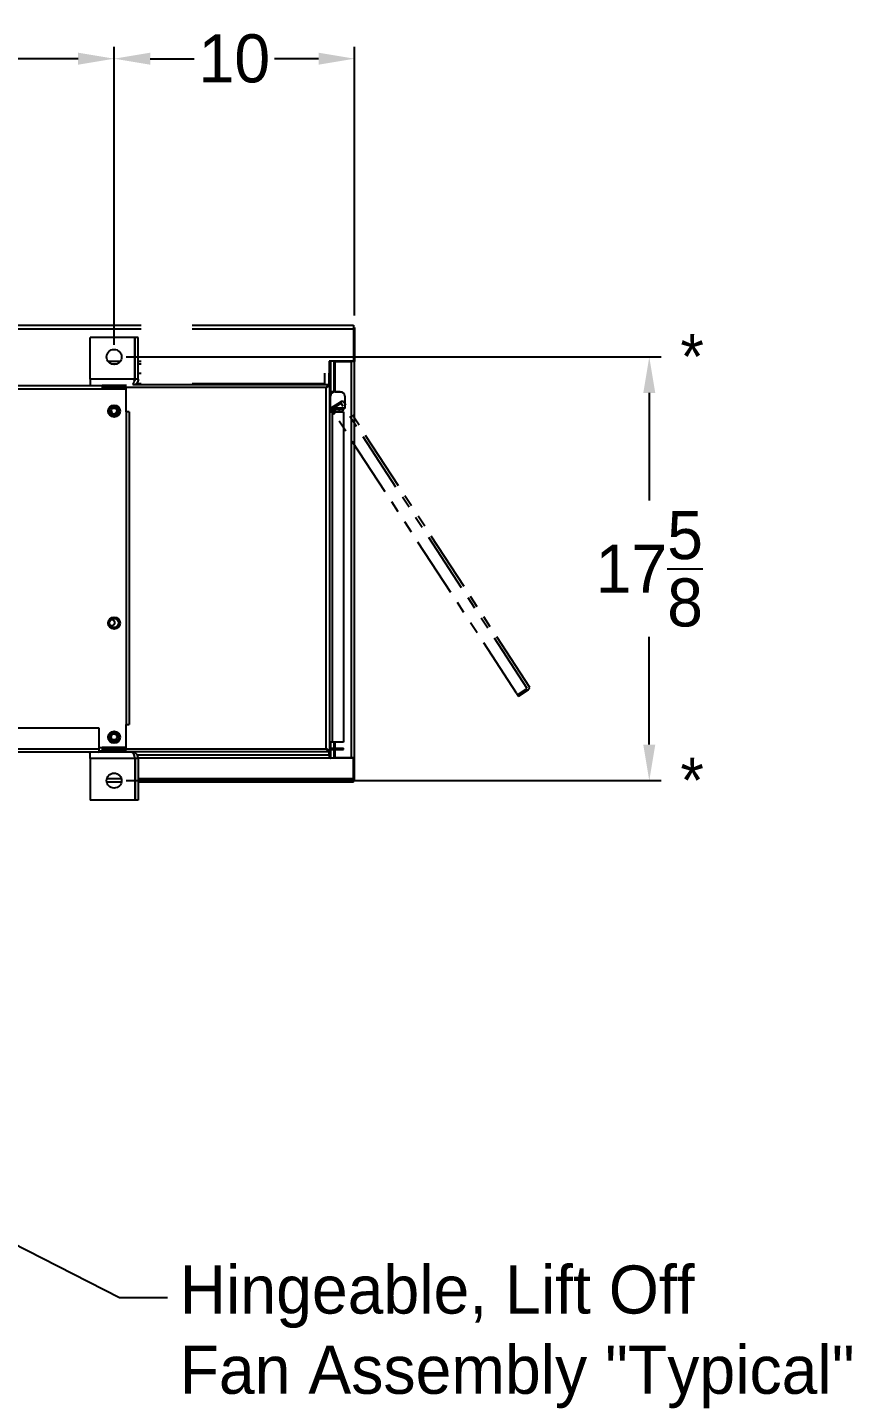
# Model space of a CAD drawing. Header units: inches. Extents: x 908 to 1218, y 494 to 690.
# Drawn here: x 1077 to 1111.3, y 592.1 to 648.5 of the extents above; entities that cross this region are included whole.
import ezdxf
from ezdxf import colors
from ezdxf.entities.mleader import LeaderData, LeaderLine
from ezdxf.enums import TextEntityAlignment as Align
from ezdxf.math import Vec2, Vec3

# ---------------------------------------------------------------- set-up
doc = ezdxf.new("R2010")
doc.units = ezdxf.units.IN
doc.header["$MEASUREMENT"] = 0
doc.header["$PDSIZE"] = -1
doc.linetypes.add('PHANTOM', pattern=[0.5, 0.25, -0.05, 0.05, -0.05, 0.05, -0.05])
doc.layers.add('Hingeable', color=7, linetype='PHANTOM')
doc.dimstyles.new('RAE Solutions', dxfattribs={"dimtxt": 2, "dimasz": 1.5, "dimexe": 0.5, "dimexo": 0.5, "dimgap": 0.5, "dimtad": 0, "dimtih": 1, "dimtoh": 1, "dimdec": 3, "dimrnd": 0.125, "dimzin": 1, "dimdsep": 46, "dimlunit": 5, "dimtxsty": 'Standard', "dimcen": 0.09, "dimadec": 0, "dimazin": 0, "dimtfac": 1, "dimtdec": 3, "dimtofl": 0, "dimtmove": 0, "dimatfit": 3, "dimfxl": 1, "dimtolj": 1, "dimtzin": 1, "dimarcsym": 0})

# ---------------------------------------------------------------- blocks, each defined once
blk = doc.blocks.new('*D205')
at = {"color": 0, "linetype": 'Continuous', "lineweight": -2}
for p, q in [((1081.148, 634.837), (1103.393, 634.837)), ((1102.893, 633.337), (1102.893, 628.864)), ((1102.893, 618.725), (1102.893, 623.197)), ((1081.148, 617.225), (1103.393, 617.225))]:
    blk.add_line(p, q, dxfattribs=at)
at = {"color": 0, "linetype": 'Continuous'}
for points in [[(1102.643, 633.337), (1103.143, 633.337), (1102.893, 634.837)], [(1102.643, 618.725), (1103.143, 618.725), (1102.893, 617.225)]]:
    blk.add_solid(points, dxfattribs=at)
at = {"layer": 'Defpoints', "color": 0, "linetype": 'Continuous'}
for p in [(1080.648, 634.837), (1080.648, 617.225), (1102.893, 617.225)]:
    blk.add_point(p, dxfattribs=at)
at = {"color": 0, "linetype": 'Continuous', "lineweight": 25, "insert": (1102.893, 626.031), "char_height": 2, "attachment_point": 5}
blk.add_mtext('\\A1;17{\\H1x;\\S5/8;}', dxfattribs=at)
blk = doc.blocks.new('*D209')
at = {"color": 0, "lineweight": -2}
for p, q in [((1040.711, 635.337), (1040.711, 647.733)), ((1080.648, 635.337), (1080.648, 647.733)), ((1042.211, 647.233), (1058.68, 647.233)), ((1079.148, 647.233), (1062.68, 647.233))]:
    blk.add_line(p, q, dxfattribs=at)
at = {"color": 0}
for points in [[(1042.211, 647.483), (1042.211, 646.983), (1040.711, 647.233)], [(1079.148, 647.483), (1079.148, 646.983), (1080.648, 647.233)]]:
    blk.add_solid(points, dxfattribs=at)
at = {"layer": 'Defpoints', "color": 0}
for p in [(1080.648, 647.233), (1040.711, 634.837), (1080.648, 634.837)]:
    blk.add_point(p, dxfattribs=at)
at = {"color": 0, "insert": (1060.68, 647.233), "char_height": 2, "attachment_point": 5}
blk.add_mtext('\\A1;40', dxfattribs=at)
blk = doc.blocks.new('*D210')
at = {"color": 0, "lineweight": -2}
for p, q in [((1080.648, 635.337), (1080.648, 647.733)), ((1090.644, 636.556), (1090.644, 647.733)), ((1082.148, 647.233), (1083.98, 647.233)), ((1089.144, 647.233), (1087.313, 647.233))]:
    blk.add_line(p, q, dxfattribs=at)
at = {"color": 0}
for points in [[(1082.148, 647.483), (1082.148, 646.983), (1080.648, 647.233)], [(1089.144, 647.483), (1089.144, 646.983), (1090.644, 647.233)]]:
    blk.add_solid(points, dxfattribs=at)
at = {"layer": 'Defpoints', "color": 0}
for p in [(1090.644, 647.233), (1090.644, 636.056), (1080.648, 634.837)]:
    blk.add_point(p, dxfattribs=at)
at = {"color": 0, "insert": (1085.646, 647.233), "char_height": 2, "attachment_point": 5}
blk.add_mtext('\\A1;10', dxfattribs=at)

msp = doc.modelspace()

# ---------------------------------------------------------------- linework, layer by layer
at = {"linetype": 'Continuous', "lineweight": 25}
for p, q in [((958.5229, 636.161), (1081.7739, 636.161)), ((958.5229, 636.004), (1081.7739, 636.004)), ((1079.6484, 633.9135), (1079.6484, 635.6495)), ((1081.5114, 635.6495), (1079.6484, 635.6495)), ((1081.5114, 633.9135), (1081.5114, 635.6495)), ((1081.6484, 635.6495), (1081.5184, 635.6495)), ((1081.5184, 633.9135), (1081.5184, 635.6495)), ((1081.6484, 633.9135), (1081.6484, 635.6495)), ((1083.8989, 636.161), (1090.5939, 636.161)), ((1083.8989, 636.004), (1090.5939, 636.004)), ((1090.5939, 636.161), (1090.5939, 636.004)), ((1090.6439, 636.0558), (1090.5939, 636.0558)), ((1090.5939, 636.004), (1090.5939, 634.6635)), ((1090.6439, 636.0558), (1090.6439, 634.6495)), ((1080.3885, 634.6635), (1080.9084, 634.6635)), ((1080.5191, 634.5525), (1080.7778, 634.5525)), ((1081.5114, 634.6635), (1081.5184, 634.6635)), ((1081.5114, 634.5525), (1081.5184, 634.5525)), ((1081.6484, 634.6635), (1081.7739, 634.6635)), ((1081.6484, 634.5525), (1081.7739, 634.5525)), ((1090.5939, 634.6635), (1089.5939, 634.6635)), ((1089.5939, 634.6635), (1089.5939, 634.5525)), ((1089.5939, 634.5525), (1089.5939, 634.1566)), ((1089.6533, 633.389), (1089.6533, 634.6635)), ((1089.7863, 634.6635), (1089.7863, 633.389)), ((1089.8314, 633.389), (1089.8314, 634.6495)), ((1089.8314, 634.6495), (1090.5109, 634.6495)), ((1090.4033, 634.6635), (1090.4033, 634.6495)), ((1090.5109, 618.1808), (1090.5109, 634.6495)), ((1090.6439, 634.6495), (1090.5109, 634.6495)), ((1090.5363, 634.6635), (1090.5363, 634.6495)), ((1090.5439, 634.6495), (1090.5439, 634.6635)), ((1090.5939, 634.6495), (1090.5939, 634.6635)), ((1090.6439, 618.1808), (1090.6439, 634.6495)), ((1081.5114, 634.1566), (1081.5184, 634.1566)), ((1081.6484, 634.1566), (1081.7739, 634.1566)), ((1089.4114, 633.72), (1089.4114, 634.1566)), ((1089.5703, 634.1566), (1089.5703, 633.6362)), ((960.1484, 633.6495), (1080.1484, 633.6495)), ((960.1484, 633.5165), (1080.1484, 633.5165)), ((1081.5114, 633.9135), (1079.6484, 633.9135)), ((1079.6484, 633.9135), (1079.6484, 633.6495)), ((1081.1384, 633.6495), (1080.1484, 633.6495)), ((1080.1484, 633.6495), (1080.1484, 633.5165)), ((1080.1484, 633.5165), (1081.1384, 633.5165)), ((1080.2944, 633.587), (1080.2944, 633.637)), ((1081.1384, 633.637), (1080.2944, 633.637)), ((1080.2944, 633.587), (1080.2944, 633.524)), ((1080.2944, 633.587), (1081.1384, 633.587)), ((1080.2944, 633.524), (1081.1384, 633.524)), ((1080.2944, 633.5169), (1081.1384, 633.5169)), ((1080.2944, 633.5169), (1080.2944, 633.5165)), ((1081.1384, 633.5603), (1081.1384, 633.6867)), ((1089.4614, 633.5603), (1081.1384, 633.5603)), ((1081.1384, 633.5603), (1081.1384, 632.5603)), ((1081.4293, 633.6933), (1089.5374, 633.6933)), ((1081.6484, 633.9135), (1081.5184, 633.9135)), ((1081.7739, 633.72), (1081.56, 633.72)), ((1089.4114, 633.72), (1083.8989, 633.72)), ((1089.4114, 633.6933), (1089.4114, 633.72)), ((1089.4614, 618.5513), (1089.4614, 633.5603)), ((1089.5374, 633.6933), (1089.5374, 633.6433)), ((1089.5944, 633.6362), (1089.5444, 633.6362)), ((1089.5944, 633.6362), (1089.5944, 618.4753)), ((1090.0444, 633.389), (1089.5944, 633.389)), ((1089.8259, 633.3885), (1090.0449, 633.3885)), ((1090.0444, 633.389), (1090.0696, 633.3873)), ((1089.5944, 632.795), (1089.6384, 632.795)), ((1089.5944, 632.79), (1089.6384, 632.79)), ((1089.6384, 632.701), (1089.6384, 633.201)), ((1090.2324, 633.201), (1090.2324, 632.701)), ((1081.2714, 632.5603), (1081.1384, 632.5603)), ((1081.1484, 632.5603), (1081.1484, 619.5513)), ((1081.1489, 632.5603), (1081.1489, 619.5513)), ((1081.2714, 632.5603), (1081.2714, 619.5513)), ((1089.5944, 632.555), (1089.7064, 632.555)), ((1089.7064, 632.701), (1089.6384, 632.701)), ((1089.6384, 632.696), (1089.6384, 632.701)), ((1089.6686, 632.696), (1089.6384, 632.696)), ((1089.6533, 632.691), (1089.6533, 632.696)), ((1089.6533, 632.555), (1089.6533, 632.6188)), ((1089.7064, 632.701), (1089.7064, 632.638)), ((1090.1854, 632.701), (1089.7064, 632.701)), ((1090.1854, 632.638), (1089.7064, 632.638)), ((1089.7064, 632.555), (1089.7064, 618.826)), ((1089.7064, 632.555), (1090.1854, 632.555)), ((1089.7863, 632.638), (1089.7863, 632.555)), ((1089.8314, 632.555), (1089.8314, 632.638)), ((1090.1854, 632.638), (1090.1854, 632.701)), ((1090.2324, 632.701), (1090.1854, 632.701)), ((1090.2324, 632.696), (1090.1854, 632.696)), ((1090.1854, 632.555), (1090.1854, 618.826)), ((1090.2324, 632.701), (1090.2324, 632.696)), ((960.2814, 619.412), (1080.0154, 619.412)), ((1080.0154, 619.412), (1080.0154, 618.545)), ((1081.1384, 619.5513), (1081.1384, 618.5513)), ((1081.1384, 619.5513), (1081.2714, 619.5513)), ((1089.7064, 618.826), (1089.5944, 618.826)), ((1089.6234, 618.826), (1089.6234, 618.576)), ((1089.6533, 618.5952), (1089.6533, 618.826)), ((1090.1854, 618.826), (1089.7064, 618.826)), ((1089.7863, 618.826), (1089.7863, 618.576)), ((1089.8314, 618.576), (1089.8314, 618.826)), ((960.2814, 618.545), (1080.0154, 618.545)), ((1080.0154, 618.412), (960.2814, 618.412)), ((1079.6019, 618.412), (1079.6484, 618.4029)), ((1079.6484, 618.148), (1079.6484, 618.412)), ((1079.6484, 618.148), (1079.6484, 616.412)), ((1081.5114, 618.148), (1079.6484, 618.148)), ((1080.0154, 618.595), (1080.1484, 618.595)), ((1080.0154, 618.545), (1080.0154, 618.412)), ((1080.0154, 618.462), (1080.1484, 618.462)), ((1081.3844, 618.412), (1080.0154, 618.412)), ((1081.1384, 618.595), (1080.1484, 618.595)), ((1080.1484, 618.595), (1080.1484, 618.462)), ((1080.2944, 618.477), (1080.1484, 618.477)), ((1080.2944, 618.595), (1080.2944, 618.5946)), ((1080.2944, 618.5946), (1081.1384, 618.5946)), ((1080.2944, 618.5245), (1080.2944, 618.5875)), ((1080.2944, 618.5875), (1081.1384, 618.5875)), ((1080.2944, 618.5245), (1080.2944, 618.4745)), ((1080.2944, 618.5245), (1081.1384, 618.5245)), ((1080.2944, 618.4745), (1081.1384, 618.4745)), ((1081.0019, 618.5946), (1081.0019, 618.5875)), ((1081.1384, 618.5513), (1089.4614, 618.5513)), ((1081.1384, 618.4183), (1081.1384, 618.5513)), ((1089.5374, 618.4183), (1081.1384, 618.4183)), ((1081.5176, 618.154), (1081.5095, 618.154)), ((1081.5114, 618.148), (1081.5114, 616.412)), ((1081.6484, 618.148), (1081.5184, 618.148)), ((1081.5184, 618.148), (1081.5184, 616.412)), ((1089.5939, 618.287), (1081.6063, 618.287)), ((1089.5939, 618.154), (1081.6475, 618.154)), ((1081.6484, 618.148), (1081.6484, 616.412)), ((1089.5374, 618.4183), (1089.5374, 618.4683)), ((1089.5944, 618.4753), (1089.5444, 618.4753)), ((1089.5703, 618.4753), (1089.5703, 618.287)), ((1089.5939, 618.287), (1089.5939, 618.154)), ((1090.5939, 618.154), (1089.5939, 618.154)), ((1089.5944, 618.576), (1089.6234, 618.576)), ((1089.6533, 618.154), (1089.6533, 618.523)), ((1089.7064, 618.576), (1089.7064, 618.513)), ((1089.7064, 618.576), (1090.1854, 618.576)), ((1089.7064, 618.513), (1090.1854, 618.513)), ((1089.7863, 618.513), (1089.7863, 618.154)), ((1089.8314, 618.1808), (1089.8314, 618.513)), ((1089.8314, 618.1808), (1090.5109, 618.1808)), ((1090.1854, 618.513), (1090.1854, 618.576)), ((1090.4033, 618.1808), (1090.4033, 618.154)), ((1090.5109, 618.1808), (1090.6439, 618.1808)), ((1090.5363, 618.1808), (1090.5363, 618.154)), ((1090.5439, 618.154), (1090.5439, 618.1808)), ((1090.5939, 617.2433), (1090.5939, 618.1808)), ((1090.6439, 617.2433), (1090.6439, 618.1808)), ((1080.9546, 617.162), (1080.3423, 617.162)), ((1080.9529, 617.295), (1080.344, 617.295)), ((1081.5184, 617.295), (1081.5114, 617.295)), ((1081.5184, 617.162), (1081.5114, 617.162)), ((1090.5939, 617.295), (1081.6484, 617.295)), ((1090.5939, 617.162), (1081.6484, 617.162)), ((1090.5939, 617.2433), (1090.6439, 617.2433)), ((1090.5939, 617.162), (1090.5939, 617.2433)), ((1081.5114, 616.412), (1079.6484, 616.412)), ((1081.6484, 616.412), (1081.5184, 616.412))]:
    msp.add_line(p, q, dxfattribs=at)
at = {"linetype": 'Continuous', "lineweight": 25, "flags": 128}
for points in [[(1089.4614, 633.5603), (1089.4614, 633.5603)], [(1089.4614, 618.5513), (1089.4614, 618.5513)]]:
    msp.add_lwpolyline(points, dxfattribs=at)
at = {"linetype": 'Continuous', "lineweight": 25}
for centre, radius in [((1080.6484, 634.837), 0.3125), ((1080.6484, 632.587), 0.25), ((1080.6484, 632.587), 0.1875), ((1080.6484, 632.587), 0.125), ((1080.6484, 623.7745), 0.25), ((1080.6484, 623.7745), 0.1875), ((1080.6484, 619.0245), 0.25), ((1080.6484, 619.0245), 0.25), ((1080.6484, 619.0245), 0.1875), ((1080.6484, 619.0245), 0.1875), ((1080.6474, 619.0395), 0.125), ((1080.6484, 619.0395), 0.125), ((1080.6484, 617.2245), 0.3125)]:
    msp.add_circle(centre, radius, dxfattribs=at)
for centre, radius, start, end in [((1089.8259, 633.201), 0.1875, 90, 180), ((1090.0449, 633.201), 0.1875, 0, 90), ((1080.6484, 632.602), 0.125, 183.43981, 356.56019), ((1089.7064, 632.555), 0.146, 90, 140.09626), ((1089.7064, 632.555), 0.083, 90, 180), ((1090.0814, 632.6495), 0.0995, 186.63696, 251.75908), ((1090.0814, 632.6495), 0.0995, 288.24092, 353.36304), ((1080.5546, 623.79), 0.125, 234.4204, 106.81441), ((1080.0154, 618.545), 0.133, 270, 321.38676), ((1089.7064, 618.659), 0.146, 219.90374, 270), ((1089.7064, 618.659), 0.083, 180, 270)]:
    msp.add_arc(centre, radius, start, end, dxfattribs=at)
for points, knots in [([(1080.2944, 633.587), (1080.2819, 633.5861), (1080.258, 633.5843), (1080.2262, 633.5714), (1080.2012, 633.5544), (1080.1821, 633.5361), (1080.1745, 633.5227), (1080.1711, 633.5165)], [0, 0, 0, 0, 0.2442355, 0.4660035, 0.6664193, 0.846925, 1, 1, 1, 1]), ([(1080.2944, 633.524), (1080.2872, 633.5236), (1080.2755, 633.5229), (1080.2651, 633.5183), (1080.2611, 633.5165)], [0, 0, 0, 0, 0.6134219, 1, 1, 1, 1]), ([(1080.2791, 633.5165), (1080.2797, 633.5166), (1080.2847, 633.5172), (1080.2899, 633.517), (1080.2944, 633.5169)], [0, 0, 0, 0, 0.1332479, 1, 1, 1, 1]), ([(1081.4293, 633.6933), (1081.4355, 633.7035), (1081.4523, 633.7311), (1081.4796, 633.8107), (1081.5008, 633.8793), (1081.5114, 633.9135)], [0, 0, 0, 0, 0.2268035, 0.6134037, 1, 1, 1, 1]), ([(1081.5184, 633.9135), (1081.5173, 633.9008), (1081.5151, 633.8755), (1081.5012, 633.8445), (1081.4887, 633.8306), (1081.4835, 633.8247)], [0, 0, 0, 0, 0.3672053, 0.7336714, 1, 1, 1, 1]), ([(1081.6484, 633.9135), (1081.6459, 633.8855), (1081.6408, 633.8296), (1081.6002, 633.7564), (1081.5597, 633.7097), (1081.5312, 633.6958), (1081.5261, 633.6933)], [0, 0, 0, 0, 0.3077552, 0.6156747, 0.930549, 1, 1, 1, 1]), ([(1089.5374, 633.6933), (1089.5369, 633.6925), (1089.5359, 633.6911), (1089.5311, 633.6803), (1089.5237, 633.665), (1089.5117, 633.6426), (1089.4906, 633.6083), (1089.4722, 633.578), (1089.4614, 633.5603)], [0, 0, 0, 0, 0.139858, 0.2740272, 0.4037402, 0.5303433, 0.725176, 1, 1, 1, 1]), ([(1089.5374, 633.6433), (1089.5369, 633.6428), (1089.5359, 633.6419), (1089.531, 633.6351), (1089.5235, 633.6254), (1089.5113, 633.6112), (1089.4902, 633.5898), (1089.4721, 633.5713), (1089.4614, 633.5603)], [0, 0, 0, 0, 0.1272869, 0.2513222, 0.3748027, 0.5004386, 0.7039029, 1, 1, 1, 1]), ([(1089.4614, 633.5603), (1089.4739, 633.5724), (1089.4943, 633.5923), (1089.5187, 633.6161), (1089.535, 633.629), (1089.5433, 633.6349), (1089.5441, 633.6358), (1089.5444, 633.6362)], [0, 0, 0, 0, 0.3356155, 0.5506399, 0.7242766, 0.8985486, 1, 1, 1, 1]), ([(1089.4614, 633.5603), (1089.476, 633.5691), (1089.5079, 633.5884), (1089.5485, 633.6135), (1089.5785, 633.6286), (1089.5925, 633.6348), (1089.5939, 633.6358), (1089.5944, 633.6362)], [0, 0, 0, 0, 0.22774933, 0.49620642, 0.68920286, 0.88243955, 1, 1, 1, 1]), ([(1079.6484, 618.3829), (1079.6443, 618.3887), (1079.6306, 618.4076), (1079.6137, 618.4102), (1079.6019, 618.412)], [0, 0, 0, 0, 0.304628, 1, 1, 1, 1]), ([(1080.1712, 618.595), (1080.1745, 618.5889), (1080.1819, 618.5756), (1080.2008, 618.5575), (1080.2257, 618.5404), (1080.2577, 618.5273), (1080.2818, 618.5255), (1080.2944, 618.5245)], [0, 0, 0, 0, 0.150281, 0.3292182, 0.5295683, 0.7527899, 1, 1, 1, 1]), ([(1080.2612, 618.595), (1080.2651, 618.5932), (1080.2754, 618.5886), (1080.2871, 618.5879), (1080.2944, 618.5875)], [0, 0, 0, 0, 0.37835089, 1, 1, 1, 1]), ([(1081.3844, 618.412), (1081.395, 618.408), (1081.4162, 618.4001), (1081.4479, 618.3391), (1081.4796, 618.2518), (1081.5008, 618.1826), (1081.5114, 618.148)], [0, 0, 0, 0, 0.2499999, 0.4999986, 0.7500026, 1, 1, 1, 1]), ([(1081.6484, 618.148), (1081.6459, 618.1759), (1081.6407, 618.2316), (1081.6007, 618.3064), (1081.5422, 618.3648), (1081.468, 618.4043), (1081.4127, 618.4094), (1081.3844, 618.412)], [0, 0, 0, 0, 0.1907789, 0.3816597, 0.5768534, 0.7838764, 1, 1, 1, 1]), ([(1081.5184, 618.148), (1081.5173, 618.1607), (1081.5151, 618.186), (1081.5012, 618.217), (1081.4887, 618.231), (1081.4835, 618.2369)], [0, 0, 0, 0, 0.3672045, 0.73367, 1, 1, 1, 1]), ([(1089.5944, 618.4753), (1089.5935, 618.4764), (1089.5918, 618.4784), (1089.5796, 618.4837), (1089.5642, 618.4904), (1089.543, 618.5013), (1089.5101, 618.5222), (1089.4798, 618.5403), (1089.4614, 618.5513)], [0, 0, 0, 0, 0.15709085, 0.29742919, 0.42172758, 0.53098073, 0.71670474, 1, 1, 1, 1]), ([(1089.4614, 618.5513), (1089.4736, 618.5388), (1089.4934, 618.5184), (1089.5173, 618.494), (1089.5302, 618.4777), (1089.5361, 618.4694), (1089.537, 618.4686), (1089.5374, 618.4683)], [0, 0, 0, 0, 0.3356196, 0.5506443, 0.7242703, 0.8985503, 1, 1, 1, 1]), ([(1089.4614, 618.5513), (1089.4703, 618.5367), (1089.4896, 618.5048), (1089.5147, 618.4642), (1089.5298, 618.4342), (1089.536, 618.4202), (1089.537, 618.4188), (1089.5374, 618.4183)], [0, 0, 0, 0, 0.2277485, 0.4962014, 0.6892053, 0.8824399, 1, 1, 1, 1]), ([(1089.5444, 618.4753), (1089.5439, 618.4764), (1089.5428, 618.4785), (1089.5351, 618.4838), (1089.5253, 618.4906), (1089.5119, 618.5017), (1089.4915, 618.5226), (1089.4728, 618.5404), (1089.4614, 618.5513)], [0, 0, 0, 0, 0.1438769, 0.2741147, 0.3922836, 0.5004717, 0.6949563, 1, 1, 1, 1]), ([(1089.6533, 618.1523), (1089.6525, 618.1531), (1089.6512, 618.1546), (1089.644, 618.1589), (1089.6352, 618.1646), (1089.6222, 618.1746), (1089.6089, 618.1877), (1089.5977, 618.1984), (1089.5939, 618.202)], [0, 0, 0, 0, 0.1736319, 0.3309716, 0.4735832, 0.603665, 0.8672986, 1, 1, 1, 1]), ([(1089.5939, 618.2004), (1089.5979, 618.1964), (1089.6091, 618.1847), (1089.6251, 618.1699), (1089.6345, 618.157), (1089.637, 618.1542), (1089.6371, 618.154)], [0, 0, 0, 0, 0.21987, 0.6321612, 0.9758728, 1, 1, 1, 1])]:
    msp.add_open_spline(points, degree=3, knots=knots, dxfattribs=at)
at = {"layer": 'Hingeable', "linetype": 'PHANTOM', "ltscale": 10}
for p, q in [((1090.0538, 632.9624), (1089.652, 632.7015)), ((1090.0881, 632.9096), (1089.6863, 632.6487)), ((1090.0881, 632.9096), (1090.0538, 632.9624)), ((1097.823, 621.0481), (1090.0881, 632.9096)), ((1097.9227, 621.1002), (1090.1888, 632.975)), ((1089.8225, 632.439), (1089.652, 632.7015)), ((1097.376, 620.8569), (1089.8225, 632.439)), ((1097.4212, 620.7873), (1097.823, 621.0481)), ((1097.4555, 620.7344), (1097.8573, 620.9953)), ((1097.376, 620.8569), (1097.4555, 620.7344)), ((1097.4212, 620.7873), (1097.4555, 620.7344))]:
    msp.add_line(p, q, dxfattribs=at)
for centre, start, end in [((1090.1333, 632.8399), 67.64522, 123), ((1097.7777, 621.1177), 303, 353.09626)]:
    msp.add_arc(centre, 0.146, start, end, dxfattribs=at)

# ---------------------------------------------------------------- texts
at = {"linetype": 'Continuous', "lineweight": 25}
for p in [(1104.6742, 633.9168), (1104.6742, 616.3043)]:
    msp.add_text('*', height=1.8706, dxfattribs=at).set_placement(p, align=Align.CENTER)

# ---------------------------------------------------------------- dimensions: what is measured, and where the dimension line sits
for base, p1, p2, picture, middle in [((1080.6484421022, 647.2328508787), (1040.7109421022, 634.8370083792), (1080.6484421022, 634.8370083523), '*D209', (1060.6796921022, 647.2328508787)), ((1090.643941, 647.232851), (1080.648442, 634.837008), (1090.643941, 636.055758), '*D210', (1085.646192, 647.232851))]:
    dim = msp.add_linear_dim(base=base, p1=p1, p2=p2, dimstyle='RAE Solutions')
    dim.commit()
    dim.dimension.update_dxf_attribs({"geometry": picture, "text_midpoint": middle})
dim = msp.add_linear_dim(base=(1102.8932646902, 617.2245083522), p1=(1080.6484421022, 634.8370083523), p2=(1080.6484421022, 617.2245083522), angle=90, dimstyle='RAE Solutions', dxfattribs=at)
dim.commit()
dim.dimension.update_dxf_attribs({"geometry": '*D205', "text_midpoint": (1102.8932646902, 626.0307583522)})

# ---------------------------------------------------------------- leaders
at = {"layer": 'Hingeable', "linetype": 'PHANTOM', "ltscale": 10}
ml = msp.add_multileader_mtext('Standard', dxfattribs=at)
ml.set_content('Hingeable, Lift Off\\PFan Assembly "Typical"', color=256)
ml.set_leader_properties()
ml.build(insert=Vec2(0, 0))
ml.multileader.update_dxf_attribs({"text_right_attachment_type": 6, "dogleg_length": 2, "arrow_head_size": 1.5})
ctx = ml.context
ctx.base_point, ctx.char_height, ctx.arrow_head_size, ctx.landing_gap_size, ctx.plane_origin = Vec3(1082.8698, 595.7354), 2, 1.5, 0.5, Vec3(1071.8117, 600.3741)
ctx.right_attachment = 6
notes = []
notes.append((ctx, [(0, (1, 1, 0), (1080.8698, 595.7354), (1, 0), 2, [(0, [(1071.8117, 600.3741)], 0, [])])]))
ctx.mtext.insert, ctx.mtext.flow_direction = Vec3(1083.3698, 597.0688), 5
for ctx, leaders in notes:
    for number, flags, end, landing, length, lines in leaders:
        leader = LeaderData()
        leader.index, (leader.has_last_leader_line, leader.has_dogleg_vector, leader.attachment_direction) = number, flags
        leader.last_leader_point, leader.dogleg_vector, leader.dogleg_length = Vec3(end), Vec3(landing), length
        for number, points, colour, breaks in lines:
            line = LeaderLine()
            line.index, line.vertices, line.color, line.breaks = number, Vec3.list(points), colors.encode_raw_color(colour), breaks
            leader.lines.append(line)
        ctx.leaders.append(leader)

doc.saveas('drawing.dxf')
